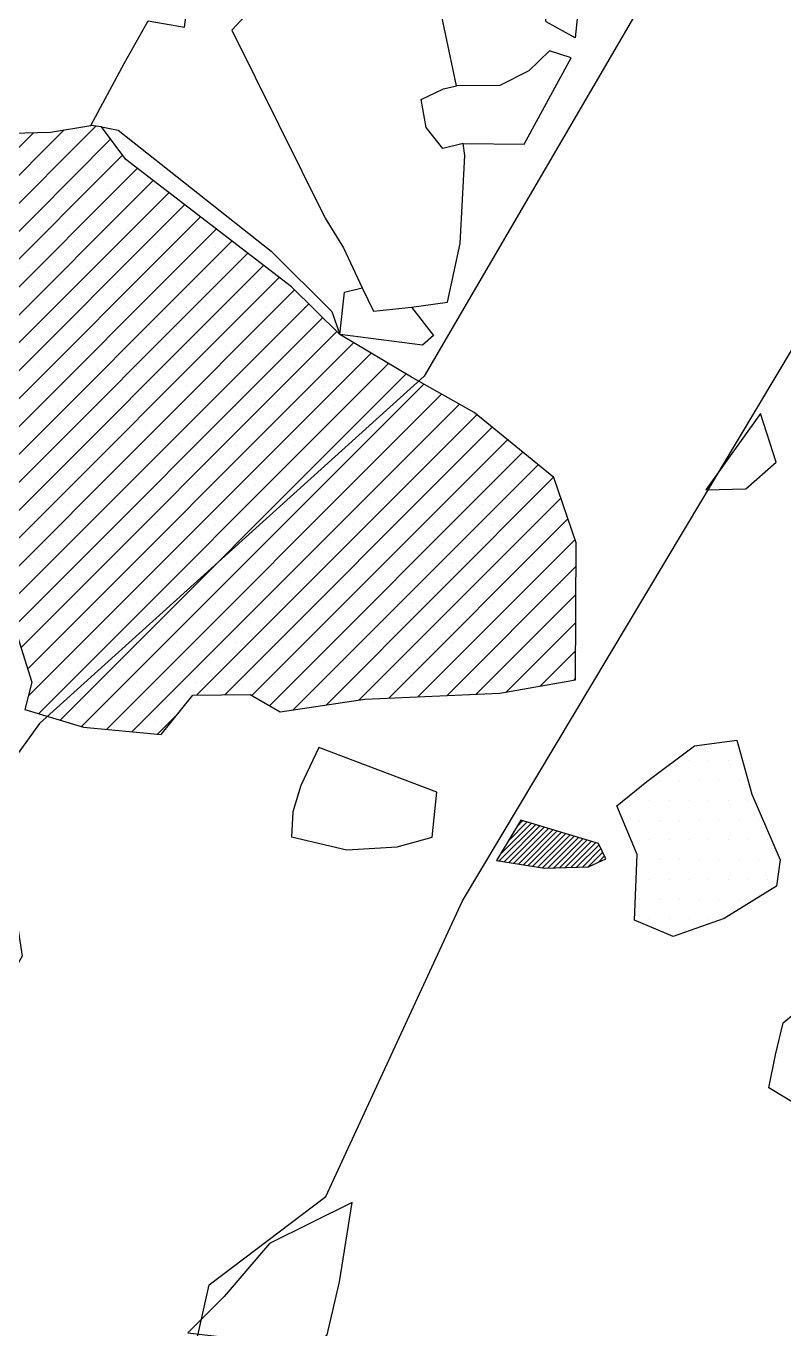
# Model space of a CAD drawing. Header units: metres. Extents: x -13.19 to -9.5, y -12.32 to -7.8.
# Drawn here: x -11.083 to -10.602, y -11.235 to -10.409 of the extents above; entities that cross this region are included whole.
import ezdxf

# ---------------------------------------------------------------- set-up
doc = ezdxf.new("R2010")
doc.units = ezdxf.units.M
doc.header["$LTSCALE"] = 25
doc.header["$MEASUREMENT"] = 0
doc.linetypes.add('STRICHPUNKTX2', pattern=[2, 1, -0.5, 0, -0.5])
doc.layers.get('0').update_dxf_attribs({"linetype": 'CONTINUOUS'})
for name, color, linetype in [('FEUER', 1, 'CONTINUOUS'), ('GRABUNGSGRENZE', 3, 'STRICHPUNKTX2'), ('KNOCHEN', 2, 'CONTINUOUS'), ('KNOCHENSCHRAFF', 2, 'CONTINUOUS'), ('STEINE', 4, 'CONTINUOUS'), ('STEINESCHRAFF', 4, 'CONTINUOUS')]:
    doc.layers.add(name, color=color, linetype=linetype)

# ---------------------------------------------------------------- blocks, each defined once
blk = doc.blocks.new('*X1')
at = {"color": 0}
for p, q in [((-1078.281, -1093.838), (-1075.983, -1091.539)), ((-1078.232, -1093.435), (-1076.255, -1091.458)), ((-1077.976, -1093.886), (-1075.711, -1091.621)), ((-1077.684, -1092.533), (-1076.527, -1091.376)), ((-1077.67, -1093.934), (-1075.439, -1091.702)), ((-1077.365, -1093.982), (-1075.167, -1091.784)), ((-1077.135, -1091.631), (-1076.799, -1091.295)), ((-1077.06, -1094.03), (-1074.895, -1091.866)), ((-1076.754, -1094.078), (-1074.623, -1091.947)), ((-1076.449, -1094.127), (-1074.351, -1092.029)), ((-1076.144, -1094.175), (-1074.079, -1092.11)), ((-1075.838, -1094.223), (-1073.807, -1092.192)), ((-1075.533, -1094.271), (-1073.535, -1092.273)), ((-1075.192, -1094.284), (-1073.263, -1092.355)), ((-1074.829, -1094.274), (-1072.991, -1092.436)), ((-1074.466, -1094.265), (-1072.719, -1092.518)), ((-1074.102, -1094.255), (-1072.447, -1092.6)), ((-1073.739, -1094.245), (-1072.175, -1092.681)), ((-1073.376, -1094.235), (-1071.948, -1092.807)), ((-1073.012, -1094.226), (-1071.832, -1093.045)), ((-1072.649, -1094.216), (-1071.717, -1093.284)), ((-1072.007, -1093.927), (-1071.601, -1093.522))]:
    blk.add_line(p, q, dxfattribs=at)
blk = doc.blocks.new('*X2')
at = {"color": 0}
for p, q in [((-1117.878, -1061.309), (-1103.858, -1047.29)), ((-1118.458, -1058.354), (-1107.795, -1047.691)), ((-1118.208, -1059.872), (-1105.859, -1047.522)), ((-1117.351, -1062.551), (-1102.917, -1048.117)), ((-1116.825, -1063.792), (-1102.163, -1049.13)), ((-1116.298, -1065.033), (-1101.228, -1049.963)), ((-1115.542, -1066.045), (-1100.228, -1050.731)), ((-1114.787, -1067.057), (-1099.228, -1051.499)), ((-1114.125, -1068.163), (-1098.228, -1052.266)), ((-1113.69, -1069.496), (-1097.228, -1053.034)), ((-1113.255, -1070.829), (-1096.228, -1053.802)), ((-1112.82, -1072.161), (-1095.228, -1054.57)), ((-1112.385, -1073.494), (-1094.228, -1055.337)), ((-1111.821, -1074.697), (-1093.228, -1056.105)), ((-1111.152, -1075.797), (-1092.228, -1056.873)), ((-1110.484, -1076.896), (-1091.252, -1057.664)), ((-1109.816, -1077.996), (-1090.361, -1058.541)), ((-1109.147, -1079.095), (-1089.469, -1059.417)), ((-1108.596, -1080.312), (-1088.577, -1060.293)), ((-1108.175, -1081.658), (-1087.517, -1061.001)), ((-1108.134, -1083.385), (-1086.409, -1061.66)), ((-1107.48, -1084.499), (-1085.301, -1062.32)), ((-1106.126, -1084.913), (-1084.192, -1062.979)), ((-1104.772, -1085.327), (-1083.07, -1063.624)), ((-1103.182, -1085.504), (-1081.94, -1064.263)), ((-1101.567, -1085.657), (-1080.811, -1064.901)), ((-1097.47, -1083.328), (-1079.708, -1065.566)), ((-1095.687, -1083.312), (-1078.733, -1066.359)), ((-1093.963, -1083.357), (-1077.759, -1067.152)), ((-1092.846, -1084.008), (-1076.784, -1067.945)), ((-1091.343, -1084.272), (-1075.809, -1068.738)), ((-1089.262, -1083.959), (-1074.835, -1069.531)), ((-1087.182, -1083.646), (-1074.378, -1070.842)), ((-1085.291, -1083.523), (-1073.93, -1072.162)), ((-1083.442, -1083.442), (-1073.483, -1073.483)), ((-1081.592, -1083.36), (-1073.417, -1075.185)), ((-1079.743, -1083.279), (-1073.422, -1076.958)), ((-1077.836, -1083.14), (-1073.428, -1078.731)), ((-1075.687, -1082.759), (-1073.433, -1080.504)), ((-1073.539, -1082.378), (-1073.438, -1082.277)), ((-1099.951, -1085.809), (-1098.688, -1084.546))]:
    blk.add_line(p, q, dxfattribs=at)
blk = doc.blocks.new('*X6')
at = {"color": 0}
for p, q in [((-1105, -1047.5), (-1105, -1047.5)), ((-1103.75, -1047.5), (-1103.75, -1047.5)), ((-1108.125, -1048.75), (-1108.125, -1048.75)), ((-1106.875, -1048.75), (-1106.875, -1048.75)), ((-1105.625, -1048.75), (-1105.625, -1048.75)), ((-1104.375, -1048.75), (-1104.375, -1048.75)), ((-1103.125, -1048.75), (-1103.125, -1048.75)), ((-1107.5, -1050), (-1107.5, -1050)), ((-1106.25, -1050), (-1106.25, -1050)), ((-1105, -1050), (-1105, -1050)), ((-1103.75, -1050), (-1103.75, -1050)), ((-1102.5, -1050), (-1102.5, -1050)), ((-1101.25, -1050), (-1101.25, -1050)), ((-1108.125, -1051.25), (-1108.125, -1051.25)), ((-1106.875, -1051.25), (-1106.875, -1051.25)), ((-1105.625, -1051.25), (-1105.625, -1051.25)), ((-1104.375, -1051.25), (-1104.375, -1051.25)), ((-1103.125, -1051.25), (-1103.125, -1051.25)), ((-1101.875, -1051.25), (-1101.875, -1051.25)), ((-1100.625, -1051.25), (-1100.625, -1051.25)), ((-1107.5, -1052.5), (-1107.5, -1052.5)), ((-1106.25, -1052.5), (-1106.25, -1052.5)), ((-1105, -1052.5), (-1105, -1052.5)), ((-1103.75, -1052.5), (-1103.75, -1052.5)), ((-1102.5, -1052.5), (-1102.5, -1052.5)), ((-1101.25, -1052.5), (-1101.25, -1052.5)), ((-1100, -1052.5), (-1100, -1052.5)), ((-1098.75, -1052.5), (-1098.75, -1052.5)), ((-1108.125, -1053.75), (-1108.125, -1053.75)), ((-1106.875, -1053.75), (-1106.875, -1053.75)), ((-1105.625, -1053.75), (-1105.625, -1053.75)), ((-1104.375, -1053.75), (-1104.375, -1053.75)), ((-1103.125, -1053.75), (-1103.125, -1053.75)), ((-1101.875, -1053.75), (-1101.875, -1053.75)), ((-1100.625, -1053.75), (-1100.625, -1053.75)), ((-1099.375, -1053.75), (-1099.375, -1053.75)), ((-1098.125, -1053.75), (-1098.125, -1053.75)), ((-1096.875, -1053.75), (-1096.875, -1053.75)), ((-1107.5, -1055), (-1107.5, -1055)), ((-1106.25, -1055), (-1106.25, -1055)), ((-1105, -1055), (-1105, -1055)), ((-1103.75, -1055), (-1103.75, -1055)), ((-1102.5, -1055), (-1102.5, -1055)), ((-1101.25, -1055), (-1101.25, -1055)), ((-1100, -1055), (-1100, -1055)), ((-1098.75, -1055), (-1098.75, -1055)), ((-1097.5, -1055), (-1097.5, -1055)), ((-1096.25, -1055), (-1096.25, -1055)), ((-1095, -1055), (-1095, -1055)), ((-1108.125, -1056.25), (-1108.125, -1056.25)), ((-1106.875, -1056.25), (-1106.875, -1056.25)), ((-1105.625, -1056.25), (-1105.625, -1056.25)), ((-1104.375, -1056.25), (-1104.375, -1056.25)), ((-1103.125, -1056.25), (-1103.125, -1056.25)), ((-1101.875, -1056.25), (-1101.875, -1056.25)), ((-1100.625, -1056.25), (-1100.625, -1056.25)), ((-1099.375, -1056.25), (-1099.375, -1056.25)), ((-1098.125, -1056.25), (-1098.125, -1056.25)), ((-1096.875, -1056.25), (-1096.875, -1056.25)), ((-1095.625, -1056.25), (-1095.625, -1056.25)), ((-1094.375, -1056.25), (-1094.375, -1056.25)), ((-1093.125, -1056.25), (-1093.125, -1056.25)), ((-1107.5, -1057.5), (-1107.5, -1057.5)), ((-1106.25, -1057.5), (-1106.25, -1057.5)), ((-1105, -1057.5), (-1105, -1057.5)), ((-1103.75, -1057.5), (-1103.75, -1057.5)), ((-1102.5, -1057.5), (-1102.5, -1057.5)), ((-1101.25, -1057.5), (-1101.25, -1057.5)), ((-1100, -1057.5), (-1100, -1057.5)), ((-1098.75, -1057.5), (-1098.75, -1057.5)), ((-1097.5, -1057.5), (-1097.5, -1057.5)), ((-1096.25, -1057.5), (-1096.25, -1057.5)), ((-1095, -1057.5), (-1095, -1057.5)), ((-1093.75, -1057.5), (-1093.75, -1057.5)), ((-1092.5, -1057.5), (-1092.5, -1057.5)), ((-1108.125, -1058.75), (-1108.125, -1058.75)), ((-1106.875, -1058.75), (-1106.875, -1058.75)), ((-1105.625, -1058.75), (-1105.625, -1058.75)), ((-1104.375, -1058.75), (-1104.375, -1058.75)), ((-1103.125, -1058.75), (-1103.125, -1058.75)), ((-1101.875, -1058.75), (-1101.875, -1058.75)), ((-1100.625, -1058.75), (-1100.625, -1058.75)), ((-1099.375, -1058.75), (-1099.375, -1058.75)), ((-1098.125, -1058.75), (-1098.125, -1058.75)), ((-1096.875, -1058.75), (-1096.875, -1058.75)), ((-1095.625, -1058.75), (-1095.625, -1058.75)), ((-1094.375, -1058.75), (-1094.375, -1058.75)), ((-1093.125, -1058.75), (-1093.125, -1058.75)), ((-1091.875, -1058.75), (-1091.875, -1058.75)), ((-1090.625, -1058.75), (-1090.625, -1058.75)), ((-1107.5, -1060), (-1107.5, -1060)), ((-1106.25, -1060), (-1106.25, -1060)), ((-1105, -1060), (-1105, -1060)), ((-1103.75, -1060), (-1103.75, -1060)), ((-1102.5, -1060), (-1102.5, -1060)), ((-1101.25, -1060), (-1101.25, -1060)), ((-1100, -1060), (-1100, -1060)), ((-1098.75, -1060), (-1098.75, -1060)), ((-1097.5, -1060), (-1097.5, -1060)), ((-1096.25, -1060), (-1096.25, -1060)), ((-1095, -1060), (-1095, -1060)), ((-1093.75, -1060), (-1093.75, -1060)), ((-1092.5, -1060), (-1092.5, -1060)), ((-1091.25, -1060), (-1091.25, -1060)), ((-1090, -1060), (-1090, -1060)), ((-1108.125, -1061.25), (-1108.125, -1061.25)), ((-1106.875, -1061.25), (-1106.875, -1061.25)), ((-1105.625, -1061.25), (-1105.625, -1061.25)), ((-1104.375, -1061.25), (-1104.375, -1061.25)), ((-1103.125, -1061.25), (-1103.125, -1061.25)), ((-1101.875, -1061.25), (-1101.875, -1061.25)), ((-1100.625, -1061.25), (-1100.625, -1061.25)), ((-1099.375, -1061.25), (-1099.375, -1061.25)), ((-1098.125, -1061.25), (-1098.125, -1061.25)), ((-1096.875, -1061.25), (-1096.875, -1061.25)), ((-1095.625, -1061.25), (-1095.625, -1061.25)), ((-1094.375, -1061.25), (-1094.375, -1061.25)), ((-1093.125, -1061.25), (-1093.125, -1061.25)), ((-1091.875, -1061.25), (-1091.875, -1061.25)), ((-1090.625, -1061.25), (-1090.625, -1061.25)), ((-1089.375, -1061.25), (-1089.375, -1061.25)), ((-1088.125, -1061.25), (-1088.125, -1061.25)), ((-1107.5, -1062.5), (-1107.5, -1062.5)), ((-1106.25, -1062.5), (-1106.25, -1062.5)), ((-1105, -1062.5), (-1105, -1062.5)), ((-1103.75, -1062.5), (-1103.75, -1062.5)), ((-1102.5, -1062.5), (-1102.5, -1062.5)), ((-1101.25, -1062.5), (-1101.25, -1062.5)), ((-1100, -1062.5), (-1100, -1062.5)), ((-1098.75, -1062.5), (-1098.75, -1062.5)), ((-1097.5, -1062.5), (-1097.5, -1062.5)), ((-1096.25, -1062.5), (-1096.25, -1062.5)), ((-1095, -1062.5), (-1095, -1062.5)), ((-1093.75, -1062.5), (-1093.75, -1062.5)), ((-1092.5, -1062.5), (-1092.5, -1062.5)), ((-1091.25, -1062.5), (-1091.25, -1062.5)), ((-1090, -1062.5), (-1090, -1062.5)), ((-1088.75, -1062.5), (-1088.75, -1062.5)), ((-1087.5, -1062.5), (-1087.5, -1062.5)), ((-1086.25, -1062.5), (-1086.25, -1062.5)), ((-1085, -1062.5), (-1085, -1062.5)), ((-1108.125, -1063.75), (-1108.125, -1063.75)), ((-1106.875, -1063.75), (-1106.875, -1063.75)), ((-1105.625, -1063.75), (-1105.625, -1063.75)), ((-1104.375, -1063.75), (-1104.375, -1063.75)), ((-1103.125, -1063.75), (-1103.125, -1063.75)), ((-1101.875, -1063.75), (-1101.875, -1063.75)), ((-1100.625, -1063.75), (-1100.625, -1063.75)), ((-1099.375, -1063.75), (-1099.375, -1063.75)), ((-1098.125, -1063.75), (-1098.125, -1063.75)), ((-1096.875, -1063.75), (-1096.875, -1063.75)), ((-1095.625, -1063.75), (-1095.625, -1063.75)), ((-1094.375, -1063.75), (-1094.375, -1063.75)), ((-1093.125, -1063.75), (-1093.125, -1063.75)), ((-1091.875, -1063.75), (-1091.875, -1063.75)), ((-1090.625, -1063.75), (-1090.625, -1063.75)), ((-1089.375, -1063.75), (-1089.375, -1063.75)), ((-1088.125, -1063.75), (-1088.125, -1063.75)), ((-1086.875, -1063.75), (-1086.875, -1063.75)), ((-1085.625, -1063.75), (-1085.625, -1063.75)), ((-1084.375, -1063.75), (-1084.375, -1063.75)), ((-1083.125, -1063.75), (-1083.125, -1063.75)), ((-1107.5, -1065), (-1107.5, -1065)), ((-1106.25, -1065), (-1106.25, -1065)), ((-1105, -1065), (-1105, -1065)), ((-1103.75, -1065), (-1103.75, -1065)), ((-1102.5, -1065), (-1102.5, -1065)), ((-1101.25, -1065), (-1101.25, -1065)), ((-1100, -1065), (-1100, -1065)), ((-1098.75, -1065), (-1098.75, -1065)), ((-1097.5, -1065), (-1097.5, -1065)), ((-1096.25, -1065), (-1096.25, -1065)), ((-1095, -1065), (-1095, -1065)), ((-1093.75, -1065), (-1093.75, -1065)), ((-1092.5, -1065), (-1092.5, -1065)), ((-1091.25, -1065), (-1091.25, -1065)), ((-1090, -1065), (-1090, -1065)), ((-1088.75, -1065), (-1088.75, -1065)), ((-1087.5, -1065), (-1087.5, -1065)), ((-1086.25, -1065), (-1086.25, -1065)), ((-1085, -1065), (-1085, -1065)), ((-1083.75, -1065), (-1083.75, -1065)), ((-1082.5, -1065), (-1082.5, -1065)), ((-1081.25, -1065), (-1081.25, -1065)), ((-1108.125, -1066.25), (-1108.125, -1066.25)), ((-1106.875, -1066.25), (-1106.875, -1066.25)), ((-1105.625, -1066.25), (-1105.625, -1066.25)), ((-1104.375, -1066.25), (-1104.375, -1066.25)), ((-1103.125, -1066.25), (-1103.125, -1066.25)), ((-1101.875, -1066.25), (-1101.875, -1066.25)), ((-1100.625, -1066.25), (-1100.625, -1066.25)), ((-1099.375, -1066.25), (-1099.375, -1066.25)), ((-1098.125, -1066.25), (-1098.125, -1066.25)), ((-1096.875, -1066.25), (-1096.875, -1066.25)), ((-1095.625, -1066.25), (-1095.625, -1066.25)), ((-1094.375, -1066.25), (-1094.375, -1066.25)), ((-1093.125, -1066.25), (-1093.125, -1066.25)), ((-1091.875, -1066.25), (-1091.875, -1066.25)), ((-1090.625, -1066.25), (-1090.625, -1066.25)), ((-1089.375, -1066.25), (-1089.375, -1066.25)), ((-1088.125, -1066.25), (-1088.125, -1066.25)), ((-1086.875, -1066.25), (-1086.875, -1066.25)), ((-1085.625, -1066.25), (-1085.625, -1066.25)), ((-1084.375, -1066.25), (-1084.375, -1066.25)), ((-1083.125, -1066.25), (-1083.125, -1066.25)), ((-1081.875, -1066.25), (-1081.875, -1066.25)), ((-1080.625, -1066.25), (-1080.625, -1066.25)), ((-1079.375, -1066.25), (-1079.375, -1066.25)), ((-1107.5, -1067.5), (-1107.5, -1067.5)), ((-1106.25, -1067.5), (-1106.25, -1067.5)), ((-1105, -1067.5), (-1105, -1067.5)), ((-1103.75, -1067.5), (-1103.75, -1067.5)), ((-1102.5, -1067.5), (-1102.5, -1067.5)), ((-1101.25, -1067.5), (-1101.25, -1067.5)), ((-1100, -1067.5), (-1100, -1067.5)), ((-1098.75, -1067.5), (-1098.75, -1067.5)), ((-1097.5, -1067.5), (-1097.5, -1067.5)), ((-1096.25, -1067.5), (-1096.25, -1067.5)), ((-1095, -1067.5), (-1095, -1067.5)), ((-1093.75, -1067.5), (-1093.75, -1067.5)), ((-1092.5, -1067.5), (-1092.5, -1067.5)), ((-1091.25, -1067.5), (-1091.25, -1067.5)), ((-1090, -1067.5), (-1090, -1067.5)), ((-1088.75, -1067.5), (-1088.75, -1067.5)), ((-1087.5, -1067.5), (-1087.5, -1067.5)), ((-1086.25, -1067.5), (-1086.25, -1067.5)), ((-1085, -1067.5), (-1085, -1067.5)), ((-1083.75, -1067.5), (-1083.75, -1067.5)), ((-1082.5, -1067.5), (-1082.5, -1067.5)), ((-1081.25, -1067.5), (-1081.25, -1067.5)), ((-1080, -1067.5), (-1080, -1067.5)), ((-1078.75, -1067.5), (-1078.75, -1067.5)), ((-1077.5, -1067.5), (-1077.5, -1067.5)), ((-1108.125, -1068.75), (-1108.125, -1068.75)), ((-1106.875, -1068.75), (-1106.875, -1068.75)), ((-1105.625, -1068.75), (-1105.625, -1068.75)), ((-1104.375, -1068.75), (-1104.375, -1068.75)), ((-1103.125, -1068.75), (-1103.125, -1068.75)), ((-1101.875, -1068.75), (-1101.875, -1068.75)), ((-1100.625, -1068.75), (-1100.625, -1068.75)), ((-1099.375, -1068.75), (-1099.375, -1068.75)), ((-1098.125, -1068.75), (-1098.125, -1068.75)), ((-1096.875, -1068.75), (-1096.875, -1068.75)), ((-1095.625, -1068.75), (-1095.625, -1068.75)), ((-1094.375, -1068.75), (-1094.375, -1068.75)), ((-1093.125, -1068.75), (-1093.125, -1068.75)), ((-1091.875, -1068.75), (-1091.875, -1068.75)), ((-1090.625, -1068.75), (-1090.625, -1068.75)), ((-1089.375, -1068.75), (-1089.375, -1068.75)), ((-1088.125, -1068.75), (-1088.125, -1068.75)), ((-1086.875, -1068.75), (-1086.875, -1068.75)), ((-1085.625, -1068.75), (-1085.625, -1068.75)), ((-1084.375, -1068.75), (-1084.375, -1068.75)), ((-1083.125, -1068.75), (-1083.125, -1068.75)), ((-1081.875, -1068.75), (-1081.875, -1068.75)), ((-1080.625, -1068.75), (-1080.625, -1068.75)), ((-1079.375, -1068.75), (-1079.375, -1068.75)), ((-1078.125, -1068.75), (-1078.125, -1068.75)), ((-1076.875, -1068.75), (-1076.875, -1068.75)), ((-1107.5, -1070), (-1107.5, -1070)), ((-1106.25, -1070), (-1106.25, -1070)), ((-1105, -1070), (-1105, -1070)), ((-1103.75, -1070), (-1103.75, -1070)), ((-1102.5, -1070), (-1102.5, -1070)), ((-1101.25, -1070), (-1101.25, -1070)), ((-1100, -1070), (-1100, -1070)), ((-1098.75, -1070), (-1098.75, -1070)), ((-1097.5, -1070), (-1097.5, -1070)), ((-1096.25, -1070), (-1096.25, -1070)), ((-1095, -1070), (-1095, -1070)), ((-1093.75, -1070), (-1093.75, -1070)), ((-1092.5, -1070), (-1092.5, -1070)), ((-1091.25, -1070), (-1091.25, -1070)), ((-1090, -1070), (-1090, -1070)), ((-1088.75, -1070), (-1088.75, -1070)), ((-1087.5, -1070), (-1087.5, -1070)), ((-1086.25, -1070), (-1086.25, -1070)), ((-1085, -1070), (-1085, -1070)), ((-1083.75, -1070), (-1083.75, -1070)), ((-1082.5, -1070), (-1082.5, -1070)), ((-1081.25, -1070), (-1081.25, -1070)), ((-1080, -1070), (-1080, -1070)), ((-1078.75, -1070), (-1078.75, -1070)), ((-1077.5, -1070), (-1077.5, -1070)), ((-1076.25, -1070), (-1076.25, -1070)), ((-1075, -1070), (-1075, -1070)), ((-1108.125, -1071.25), (-1108.125, -1071.25)), ((-1106.875, -1071.25), (-1106.875, -1071.25)), ((-1105.625, -1071.25), (-1105.625, -1071.25)), ((-1104.375, -1071.25), (-1104.375, -1071.25)), ((-1103.125, -1071.25), (-1103.125, -1071.25)), ((-1101.875, -1071.25), (-1101.875, -1071.25)), ((-1100.625, -1071.25), (-1100.625, -1071.25)), ((-1099.375, -1071.25), (-1099.375, -1071.25)), ((-1098.125, -1071.25), (-1098.125, -1071.25)), ((-1096.875, -1071.25), (-1096.875, -1071.25)), ((-1095.625, -1071.25), (-1095.625, -1071.25)), ((-1094.375, -1071.25), (-1094.375, -1071.25)), ((-1093.125, -1071.25), (-1093.125, -1071.25)), ((-1091.875, -1071.25), (-1091.875, -1071.25)), ((-1090.625, -1071.25), (-1090.625, -1071.25)), ((-1089.375, -1071.25), (-1089.375, -1071.25)), ((-1088.125, -1071.25), (-1088.125, -1071.25)), ((-1086.875, -1071.25), (-1086.875, -1071.25)), ((-1085.625, -1071.25), (-1085.625, -1071.25)), ((-1084.375, -1071.25), (-1084.375, -1071.25)), ((-1083.125, -1071.25), (-1083.125, -1071.25)), ((-1081.875, -1071.25), (-1081.875, -1071.25)), ((-1080.625, -1071.25), (-1080.625, -1071.25)), ((-1079.375, -1071.25), (-1079.375, -1071.25)), ((-1078.125, -1071.25), (-1078.125, -1071.25)), ((-1076.875, -1071.25), (-1076.875, -1071.25)), ((-1075.625, -1071.25), (-1075.625, -1071.25)), ((-1074.375, -1071.25), (-1074.375, -1071.25)), ((-1107.5, -1072.5), (-1107.5, -1072.5)), ((-1106.25, -1072.5), (-1106.25, -1072.5)), ((-1105, -1072.5), (-1105, -1072.5)), ((-1103.75, -1072.5), (-1103.75, -1072.5)), ((-1102.5, -1072.5), (-1102.5, -1072.5)), ((-1101.25, -1072.5), (-1101.25, -1072.5)), ((-1100, -1072.5), (-1100, -1072.5)), ((-1098.75, -1072.5), (-1098.75, -1072.5)), ((-1097.5, -1072.5), (-1097.5, -1072.5)), ((-1096.25, -1072.5), (-1096.25, -1072.5)), ((-1095, -1072.5), (-1095, -1072.5)), ((-1093.75, -1072.5), (-1093.75, -1072.5)), ((-1092.5, -1072.5), (-1092.5, -1072.5)), ((-1091.25, -1072.5), (-1091.25, -1072.5)), ((-1090, -1072.5), (-1090, -1072.5)), ((-1088.75, -1072.5), (-1088.75, -1072.5)), ((-1087.5, -1072.5), (-1087.5, -1072.5)), ((-1086.25, -1072.5), (-1086.25, -1072.5)), ((-1085, -1072.5), (-1085, -1072.5)), ((-1083.75, -1072.5), (-1083.75, -1072.5)), ((-1082.5, -1072.5), (-1082.5, -1072.5)), ((-1081.25, -1072.5), (-1081.25, -1072.5)), ((-1080, -1072.5), (-1080, -1072.5)), ((-1078.75, -1072.5), (-1078.75, -1072.5)), ((-1077.5, -1072.5), (-1077.5, -1072.5)), ((-1076.25, -1072.5), (-1076.25, -1072.5)), ((-1075, -1072.5), (-1075, -1072.5)), ((-1108.125, -1073.75), (-1108.125, -1073.75)), ((-1106.875, -1073.75), (-1106.875, -1073.75)), ((-1105.625, -1073.75), (-1105.625, -1073.75)), ((-1104.375, -1073.75), (-1104.375, -1073.75)), ((-1103.125, -1073.75), (-1103.125, -1073.75)), ((-1101.875, -1073.75), (-1101.875, -1073.75)), ((-1100.625, -1073.75), (-1100.625, -1073.75)), ((-1099.375, -1073.75), (-1099.375, -1073.75)), ((-1098.125, -1073.75), (-1098.125, -1073.75)), ((-1096.875, -1073.75), (-1096.875, -1073.75)), ((-1095.625, -1073.75), (-1095.625, -1073.75)), ((-1094.375, -1073.75), (-1094.375, -1073.75)), ((-1093.125, -1073.75), (-1093.125, -1073.75)), ((-1091.875, -1073.75), (-1091.875, -1073.75)), ((-1090.625, -1073.75), (-1090.625, -1073.75)), ((-1089.375, -1073.75), (-1089.375, -1073.75)), ((-1088.125, -1073.75), (-1088.125, -1073.75)), ((-1086.875, -1073.75), (-1086.875, -1073.75)), ((-1085.625, -1073.75), (-1085.625, -1073.75)), ((-1084.375, -1073.75), (-1084.375, -1073.75)), ((-1083.125, -1073.75), (-1083.125, -1073.75)), ((-1081.875, -1073.75), (-1081.875, -1073.75)), ((-1080.625, -1073.75), (-1080.625, -1073.75)), ((-1079.375, -1073.75), (-1079.375, -1073.75)), ((-1078.125, -1073.75), (-1078.125, -1073.75)), ((-1076.875, -1073.75), (-1076.875, -1073.75)), ((-1075.625, -1073.75), (-1075.625, -1073.75)), ((-1074.375, -1073.75), (-1074.375, -1073.75)), ((-1107.5, -1075), (-1107.5, -1075)), ((-1106.25, -1075), (-1106.25, -1075)), ((-1105, -1075), (-1105, -1075)), ((-1103.75, -1075), (-1103.75, -1075)), ((-1102.5, -1075), (-1102.5, -1075)), ((-1101.25, -1075), (-1101.25, -1075)), ((-1100, -1075), (-1100, -1075)), ((-1098.75, -1075), (-1098.75, -1075)), ((-1097.5, -1075), (-1097.5, -1075)), ((-1096.25, -1075), (-1096.25, -1075)), ((-1095, -1075), (-1095, -1075)), ((-1093.75, -1075), (-1093.75, -1075)), ((-1092.5, -1075), (-1092.5, -1075)), ((-1091.25, -1075), (-1091.25, -1075)), ((-1090, -1075), (-1090, -1075)), ((-1088.75, -1075), (-1088.75, -1075)), ((-1087.5, -1075), (-1087.5, -1075)), ((-1086.25, -1075), (-1086.25, -1075)), ((-1085, -1075), (-1085, -1075)), ((-1083.75, -1075), (-1083.75, -1075)), ((-1082.5, -1075), (-1082.5, -1075)), ((-1081.25, -1075), (-1081.25, -1075)), ((-1080, -1075), (-1080, -1075)), ((-1078.75, -1075), (-1078.75, -1075)), ((-1077.5, -1075), (-1077.5, -1075)), ((-1076.25, -1075), (-1076.25, -1075)), ((-1075, -1075), (-1075, -1075)), ((-1073.75, -1075), (-1073.75, -1075)), ((-1108.125, -1076.25), (-1108.125, -1076.25)), ((-1106.875, -1076.25), (-1106.875, -1076.25)), ((-1105.625, -1076.25), (-1105.625, -1076.25)), ((-1104.375, -1076.25), (-1104.375, -1076.25)), ((-1103.125, -1076.25), (-1103.125, -1076.25)), ((-1101.875, -1076.25), (-1101.875, -1076.25)), ((-1100.625, -1076.25), (-1100.625, -1076.25)), ((-1099.375, -1076.25), (-1099.375, -1076.25)), ((-1098.125, -1076.25), (-1098.125, -1076.25)), ((-1096.875, -1076.25), (-1096.875, -1076.25)), ((-1095.625, -1076.25), (-1095.625, -1076.25)), ((-1094.375, -1076.25), (-1094.375, -1076.25)), ((-1093.125, -1076.25), (-1093.125, -1076.25)), ((-1091.875, -1076.25), (-1091.875, -1076.25)), ((-1090.625, -1076.25), (-1090.625, -1076.25)), ((-1089.375, -1076.25), (-1089.375, -1076.25)), ((-1088.125, -1076.25), (-1088.125, -1076.25)), ((-1086.875, -1076.25), (-1086.875, -1076.25)), ((-1085.625, -1076.25), (-1085.625, -1076.25)), ((-1084.375, -1076.25), (-1084.375, -1076.25)), ((-1083.125, -1076.25), (-1083.125, -1076.25)), ((-1081.875, -1076.25), (-1081.875, -1076.25)), ((-1080.625, -1076.25), (-1080.625, -1076.25)), ((-1079.375, -1076.25), (-1079.375, -1076.25)), ((-1078.125, -1076.25), (-1078.125, -1076.25)), ((-1076.875, -1076.25), (-1076.875, -1076.25)), ((-1075.625, -1076.25), (-1075.625, -1076.25)), ((-1074.375, -1076.25), (-1074.375, -1076.25)), ((-1107.5, -1077.5), (-1107.5, -1077.5)), ((-1106.25, -1077.5), (-1106.25, -1077.5)), ((-1105, -1077.5), (-1105, -1077.5)), ((-1103.75, -1077.5), (-1103.75, -1077.5)), ((-1102.5, -1077.5), (-1102.5, -1077.5)), ((-1101.25, -1077.5), (-1101.25, -1077.5)), ((-1100, -1077.5), (-1100, -1077.5)), ((-1098.75, -1077.5), (-1098.75, -1077.5)), ((-1097.5, -1077.5), (-1097.5, -1077.5)), ((-1096.25, -1077.5), (-1096.25, -1077.5)), ((-1095, -1077.5), (-1095, -1077.5)), ((-1093.75, -1077.5), (-1093.75, -1077.5)), ((-1092.5, -1077.5), (-1092.5, -1077.5)), ((-1091.25, -1077.5), (-1091.25, -1077.5)), ((-1090, -1077.5), (-1090, -1077.5)), ((-1088.75, -1077.5), (-1088.75, -1077.5)), ((-1087.5, -1077.5), (-1087.5, -1077.5)), ((-1086.25, -1077.5), (-1086.25, -1077.5)), ((-1085, -1077.5), (-1085, -1077.5)), ((-1083.75, -1077.5), (-1083.75, -1077.5)), ((-1082.5, -1077.5), (-1082.5, -1077.5)), ((-1081.25, -1077.5), (-1081.25, -1077.5)), ((-1080, -1077.5), (-1080, -1077.5)), ((-1078.75, -1077.5), (-1078.75, -1077.5)), ((-1077.5, -1077.5), (-1077.5, -1077.5)), ((-1076.25, -1077.5), (-1076.25, -1077.5)), ((-1075, -1077.5), (-1075, -1077.5)), ((-1073.75, -1077.5), (-1073.75, -1077.5)), ((-1108.125, -1078.75), (-1108.125, -1078.75)), ((-1106.875, -1078.75), (-1106.875, -1078.75)), ((-1105.625, -1078.75), (-1105.625, -1078.75)), ((-1104.375, -1078.75), (-1104.375, -1078.75)), ((-1103.125, -1078.75), (-1103.125, -1078.75)), ((-1101.875, -1078.75), (-1101.875, -1078.75)), ((-1100.625, -1078.75), (-1100.625, -1078.75)), ((-1099.375, -1078.75), (-1099.375, -1078.75)), ((-1098.125, -1078.75), (-1098.125, -1078.75)), ((-1096.875, -1078.75), (-1096.875, -1078.75)), ((-1095.625, -1078.75), (-1095.625, -1078.75)), ((-1094.375, -1078.75), (-1094.375, -1078.75)), ((-1093.125, -1078.75), (-1093.125, -1078.75)), ((-1091.875, -1078.75), (-1091.875, -1078.75)), ((-1090.625, -1078.75), (-1090.625, -1078.75)), ((-1089.375, -1078.75), (-1089.375, -1078.75)), ((-1088.125, -1078.75), (-1088.125, -1078.75)), ((-1086.875, -1078.75), (-1086.875, -1078.75)), ((-1085.625, -1078.75), (-1085.625, -1078.75)), ((-1084.375, -1078.75), (-1084.375, -1078.75)), ((-1083.125, -1078.75), (-1083.125, -1078.75)), ((-1081.875, -1078.75), (-1081.875, -1078.75)), ((-1080.625, -1078.75), (-1080.625, -1078.75)), ((-1079.375, -1078.75), (-1079.375, -1078.75)), ((-1078.125, -1078.75), (-1078.125, -1078.75)), ((-1076.875, -1078.75), (-1076.875, -1078.75)), ((-1075.625, -1078.75), (-1075.625, -1078.75)), ((-1074.375, -1078.75), (-1074.375, -1078.75)), ((-1107.5, -1080), (-1107.5, -1080)), ((-1106.25, -1080), (-1106.25, -1080)), ((-1105, -1080), (-1105, -1080)), ((-1103.75, -1080), (-1103.75, -1080)), ((-1102.5, -1080), (-1102.5, -1080)), ((-1101.25, -1080), (-1101.25, -1080)), ((-1100, -1080), (-1100, -1080)), ((-1098.75, -1080), (-1098.75, -1080)), ((-1097.5, -1080), (-1097.5, -1080)), ((-1096.25, -1080), (-1096.25, -1080)), ((-1095, -1080), (-1095, -1080)), ((-1093.75, -1080), (-1093.75, -1080)), ((-1092.5, -1080), (-1092.5, -1080)), ((-1091.25, -1080), (-1091.25, -1080)), ((-1090, -1080), (-1090, -1080)), ((-1088.75, -1080), (-1088.75, -1080)), ((-1087.5, -1080), (-1087.5, -1080)), ((-1086.25, -1080), (-1086.25, -1080)), ((-1085, -1080), (-1085, -1080)), ((-1083.75, -1080), (-1083.75, -1080)), ((-1082.5, -1080), (-1082.5, -1080)), ((-1081.25, -1080), (-1081.25, -1080)), ((-1080, -1080), (-1080, -1080)), ((-1078.75, -1080), (-1078.75, -1080)), ((-1077.5, -1080), (-1077.5, -1080)), ((-1076.25, -1080), (-1076.25, -1080)), ((-1075, -1080), (-1075, -1080)), ((-1073.75, -1080), (-1073.75, -1080)), ((-1108.125, -1081.25), (-1108.125, -1081.25)), ((-1106.875, -1081.25), (-1106.875, -1081.25)), ((-1105.625, -1081.25), (-1105.625, -1081.25)), ((-1104.375, -1081.25), (-1104.375, -1081.25)), ((-1103.125, -1081.25), (-1103.125, -1081.25)), ((-1101.875, -1081.25), (-1101.875, -1081.25)), ((-1100.625, -1081.25), (-1100.625, -1081.25)), ((-1099.375, -1081.25), (-1099.375, -1081.25)), ((-1098.125, -1081.25), (-1098.125, -1081.25)), ((-1096.875, -1081.25), (-1096.875, -1081.25)), ((-1095.625, -1081.25), (-1095.625, -1081.25)), ((-1094.375, -1081.25), (-1094.375, -1081.25)), ((-1093.125, -1081.25), (-1093.125, -1081.25)), ((-1091.875, -1081.25), (-1091.875, -1081.25)), ((-1090.625, -1081.25), (-1090.625, -1081.25)), ((-1089.375, -1081.25), (-1089.375, -1081.25)), ((-1088.125, -1081.25), (-1088.125, -1081.25)), ((-1086.875, -1081.25), (-1086.875, -1081.25)), ((-1085.625, -1081.25), (-1085.625, -1081.25)), ((-1084.375, -1081.25), (-1084.375, -1081.25)), ((-1083.125, -1081.25), (-1083.125, -1081.25)), ((-1081.875, -1081.25), (-1081.875, -1081.25)), ((-1080.625, -1081.25), (-1080.625, -1081.25)), ((-1079.375, -1081.25), (-1079.375, -1081.25)), ((-1078.125, -1081.25), (-1078.125, -1081.25)), ((-1076.875, -1081.25), (-1076.875, -1081.25)), ((-1075.625, -1081.25), (-1075.625, -1081.25)), ((-1074.375, -1081.25), (-1074.375, -1081.25)), ((-1107.5, -1082.5), (-1107.5, -1082.5)), ((-1106.25, -1082.5), (-1106.25, -1082.5)), ((-1105, -1082.5), (-1105, -1082.5)), ((-1103.75, -1082.5), (-1103.75, -1082.5)), ((-1102.5, -1082.5), (-1102.5, -1082.5)), ((-1101.25, -1082.5), (-1101.25, -1082.5)), ((-1100, -1082.5), (-1100, -1082.5)), ((-1098.75, -1082.5), (-1098.75, -1082.5)), ((-1097.5, -1082.5), (-1097.5, -1082.5)), ((-1096.25, -1082.5), (-1096.25, -1082.5)), ((-1095, -1082.5), (-1095, -1082.5)), ((-1093.75, -1082.5), (-1093.75, -1082.5)), ((-1092.5, -1082.5), (-1092.5, -1082.5)), ((-1091.25, -1082.5), (-1091.25, -1082.5)), ((-1090, -1082.5), (-1090, -1082.5)), ((-1088.75, -1082.5), (-1088.75, -1082.5)), ((-1087.5, -1082.5), (-1087.5, -1082.5)), ((-1086.25, -1082.5), (-1086.25, -1082.5)), ((-1085, -1082.5), (-1085, -1082.5)), ((-1083.75, -1082.5), (-1083.75, -1082.5)), ((-1082.5, -1082.5), (-1082.5, -1082.5)), ((-1081.25, -1082.5), (-1081.25, -1082.5)), ((-1080, -1082.5), (-1080, -1082.5)), ((-1078.75, -1082.5), (-1078.75, -1082.5)), ((-1077.5, -1082.5), (-1077.5, -1082.5)), ((-1076.25, -1082.5), (-1076.25, -1082.5)), ((-1075, -1082.5), (-1075, -1082.5)), ((-1108.125, -1083.75), (-1108.125, -1083.75)), ((-1106.875, -1083.75), (-1106.875, -1083.75)), ((-1105.625, -1083.75), (-1105.625, -1083.75)), ((-1104.375, -1083.75), (-1104.375, -1083.75)), ((-1103.125, -1083.75), (-1103.125, -1083.75)), ((-1101.875, -1083.75), (-1101.875, -1083.75)), ((-1100.625, -1083.75), (-1100.625, -1083.75)), ((-1099.375, -1083.75), (-1099.375, -1083.75)), ((-1098.125, -1083.75), (-1098.125, -1083.75)), ((-1093.125, -1083.75), (-1093.125, -1083.75)), ((-1091.875, -1083.75), (-1091.875, -1083.75)), ((-1090.625, -1083.75), (-1090.625, -1083.75)), ((-1089.375, -1083.75), (-1089.375, -1083.75)), ((-1088.125, -1083.75), (-1088.125, -1083.75)), ((-1105, -1085), (-1105, -1085)), ((-1103.75, -1085), (-1103.75, -1085)), ((-1102.5, -1085), (-1102.5, -1085)), ((-1101.25, -1085), (-1101.25, -1085)), ((-1100, -1085), (-1100, -1085))]:
    blk.add_line(p, q, dxfattribs=at)
blk = doc.blocks.new('*X7')
at = {"color": 0}
for p, q in [((-1066.25, -1087.5), (-1066.25, -1087.5)), ((-1065, -1087.5), (-1065, -1087.5)), ((-1063.75, -1087.5), (-1063.75, -1087.5)), ((-1068.125, -1088.75), (-1068.125, -1088.75)), ((-1066.875, -1088.75), (-1066.875, -1088.75)), ((-1065.625, -1088.75), (-1065.625, -1088.75)), ((-1064.375, -1088.75), (-1064.375, -1088.75)), ((-1063.125, -1088.75), (-1063.125, -1088.75)), ((-1070, -1090), (-1070, -1090)), ((-1068.75, -1090), (-1068.75, -1090)), ((-1067.5, -1090), (-1067.5, -1090)), ((-1066.25, -1090), (-1066.25, -1090)), ((-1065, -1090), (-1065, -1090)), ((-1063.75, -1090), (-1063.75, -1090)), ((-1062.5, -1090), (-1062.5, -1090)), ((-1069.375, -1091.25), (-1069.375, -1091.25)), ((-1068.125, -1091.25), (-1068.125, -1091.25)), ((-1066.875, -1091.25), (-1066.875, -1091.25)), ((-1065.625, -1091.25), (-1065.625, -1091.25)), ((-1064.375, -1091.25), (-1064.375, -1091.25)), ((-1063.125, -1091.25), (-1063.125, -1091.25)), ((-1061.875, -1091.25), (-1061.875, -1091.25)), ((-1068.75, -1092.5), (-1068.75, -1092.5)), ((-1067.5, -1092.5), (-1067.5, -1092.5)), ((-1066.25, -1092.5), (-1066.25, -1092.5)), ((-1065, -1092.5), (-1065, -1092.5)), ((-1063.75, -1092.5), (-1063.75, -1092.5)), ((-1062.5, -1092.5), (-1062.5, -1092.5)), ((-1061.25, -1092.5), (-1061.25, -1092.5)), ((-1069.375, -1093.75), (-1069.375, -1093.75)), ((-1068.125, -1093.75), (-1068.125, -1093.75)), ((-1066.875, -1093.75), (-1066.875, -1093.75)), ((-1065.625, -1093.75), (-1065.625, -1093.75)), ((-1064.375, -1093.75), (-1064.375, -1093.75)), ((-1063.125, -1093.75), (-1063.125, -1093.75)), ((-1061.875, -1093.75), (-1061.875, -1093.75)), ((-1060.625, -1093.75), (-1060.625, -1093.75)), ((-1068.75, -1095), (-1068.75, -1095)), ((-1067.5, -1095), (-1067.5, -1095)), ((-1066.25, -1095), (-1066.25, -1095)), ((-1065, -1095), (-1065, -1095)), ((-1063.75, -1095), (-1063.75, -1095)), ((-1062.5, -1095), (-1062.5, -1095)), ((-1061.25, -1095), (-1061.25, -1095)), ((-1069.375, -1096.25), (-1069.375, -1096.25)), ((-1068.125, -1096.25), (-1068.125, -1096.25)), ((-1066.875, -1096.25), (-1066.875, -1096.25)), ((-1065.625, -1096.25), (-1065.625, -1096.25)), ((-1064.375, -1096.25), (-1064.375, -1096.25)), ((-1063.125, -1096.25), (-1063.125, -1096.25)), ((-1068.75, -1097.5), (-1068.75, -1097.5)), ((-1067.5, -1097.5), (-1067.5, -1097.5)), ((-1066.25, -1097.5), (-1066.25, -1097.5)), ((-1065, -1097.5), (-1065, -1097.5)), ((-1060.625, -1106.25), (-1060.625, -1106.25))]:
    blk.add_line(p, q, dxfattribs=at)

msp = doc.modelspace()

# ---------------------------------------------------------------- linework, layer by layer
at = {"layer": 'GRABUNGSGRENZE', "flags": 128}
for points in [[(-9.8887, -9.0035), (-10.20705, -9.60543), (-10.3671, -9.84215), (-10.41322, -9.91571), (-10.83034, -10.63128), (-11.0743, -10.85137), (-11.10202, -10.88964), (-11.08533, -10.99866), (-11.40379, -11.55836)], [(-11.12985, -11.67879), (-11.00194, -11.36428), (-10.9668, -11.20683), (-10.89277, -11.15093), (-10.80618, -10.96363), (-10.37192, -10.23748), (-10.21897, -9.98573), (-9.99173, -9.64868), (-9.70349, -9.09065)]]:
    msp.add_lwpolyline(points, dxfattribs=at)
at = {"layer": 'KNOCHEN'}
msp.add_lwpolyline([(-10.7846, -10.93809), (-10.75414, -10.9429), (-10.72627, -10.94215), (-10.71516, -10.93699), (-10.7198, -10.92739), (-10.7691, -10.91261), (-10.7846, -10.93809)], dxfattribs=at)
at = {"layer": 'STEINE'}
for points in [[(-11.13995, -10.39229), (-11.12609, -10.4218), (-11.12348, -10.43912), (-11.10911, -10.46558), (-11.09174, -10.47724), (-11.06728, -10.47665), (-11.04181, -10.47248), (-11.02053, -10.43316), (-11.00534, -10.40609), (-10.98239, -10.41009), (-10.96353, -10.26271)], [(-10.75302, -10.40674), (-10.75458, -10.39859), (-10.7567, -10.37515), (-10.7567, -10.37515), (-10.73733, -10.37559), (-10.73217, -10.39239), (-10.73464, -10.41687), (-10.75302, -10.40674)], [(-10.93758, -10.39617), (-10.95231, -10.41202), (-10.89327, -10.53109), (-10.88148, -10.54991), (-10.86967, -10.57535), (-10.86248, -10.59011), (-10.83853, -10.58748), (-10.81561, -10.58434), (-10.80758, -10.5471), (-10.80472, -10.49153), (-10.80576, -10.48389), (-10.8185, -10.48699), (-10.82925, -10.47378), (-10.83237, -10.45595), (-10.81812, -10.44927), (-10.80997, -10.4472), (-10.8193, -10.4034)], [(-10.80576, -10.48389), (-10.76702, -10.48426), (-10.73714, -10.42962), (-10.75092, -10.42508), (-10.76413, -10.43787), (-10.78245, -10.44711), (-10.80997, -10.4472)], [(-11.08796, -10.79674), (-11.07909, -10.82506), (-11.08351, -10.84233), (-11.0464, -10.85367), (-10.99719, -10.85831), (-10.97713, -10.8333), (-10.94063, -10.83298), (-10.92178, -10.84397), (-10.86811, -10.83591), (-10.78247, -10.83212), (-10.73439, -10.8236), (-10.73412, -10.73691), (-10.74817, -10.69546), (-10.79871, -10.65433), (-10.83845, -10.63186), (-10.8838, -10.60488), (-10.91447, -10.57473), (-11.0196, -10.49402), (-11.03499, -10.47336), (-11.04181, -10.47248)], [(-11.03499, -10.47336), (-11.02432, -10.4753), (-10.92734, -10.55202), (-10.88899, -10.59022), (-10.8838, -10.60488), (-10.88099, -10.57798), (-10.86967, -10.57535)], [(-10.83853, -10.58748), (-10.82448, -10.60538), (-10.83152, -10.61152), (-10.8838, -10.60488)], [(-10.65178, -10.70325), (-10.62644, -10.70252), (-10.60732, -10.68563), (-10.61722, -10.65479), (-10.65178, -10.70325)], [(-10.69708, -10.97586), (-10.69541, -10.93428), (-10.70835, -10.90347), (-10.68922, -10.8881), (-10.659, -10.86553), (-10.63216, -10.86175), (-10.62274, -10.89614), (-10.60464, -10.93755), (-10.60703, -10.9543), (-10.64031, -10.97487), (-10.67266, -10.9863), (-10.69708, -10.97586)], [(-10.91363, -10.90727), (-10.91451, -10.92299), (-10.87946, -10.93131), (-10.84753, -10.92951), (-10.82528, -10.92324), (-10.82249, -10.89482), (-10.89725, -10.86657), (-10.9087, -10.8905), (-10.91363, -10.90727)], [(-10.60273, -11.04095), (-10.55643, -11.00202), (-10.53713, -11.00642), (-10.52165, -11.03822), (-10.49759, -11.06438), (-10.47465, -11.07939), (-10.48557, -11.10686), (-10.50269, -11.11968), (-10.52708, -11.1133), (-10.56556, -11.1187), (-10.58041, -11.10109), (-10.61201, -11.08209), (-10.60763, -11.06127), (-10.60273, -11.04095)], [(-10.98023, -11.23736), (-10.93862, -11.24207), (-10.91374, -11.24642), (-10.89903, -11.2468), (-10.89201, -11.23862), (-10.88419, -11.2051), (-10.876, -11.15484), (-10.9285, -11.18064), (-10.95711, -11.21435), (-10.98023, -11.23736)]]:
    msp.add_lwpolyline(points, dxfattribs=at)

# ---------------------------------------------------------------- block references
at = {"layer": 'FEUER', "xscale": 0.01, "yscale": 0.01, "zscale": 0.01}
msp.add_blockref('*X2', (0, 0), dxfattribs=at)
at = {"layer": 'KNOCHENSCHRAFF', "xscale": 0.01, "yscale": 0.01, "zscale": 0.01}
msp.add_blockref('*X1', (0, 0), dxfattribs=at)
at = {"layer": 'STEINESCHRAFF', "xscale": 0.01, "yscale": 0.01, "zscale": 0.01}
for name in ['*X6', '*X7']:
    msp.add_blockref(name, (0, 0), dxfattribs=at)

doc.saveas('drawing.dxf')
